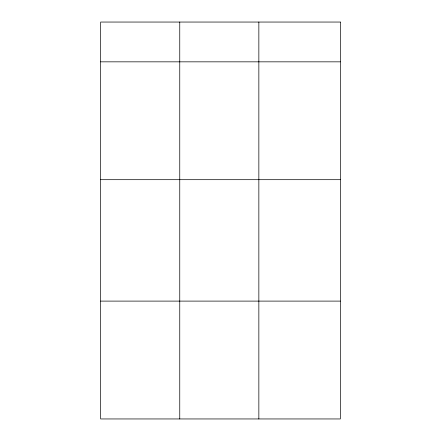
<?xml version="1.0" encoding="UTF-8"?>
<svg xmlns="http://www.w3.org/2000/svg" width="441" height="441" viewBox="0 0 441 441"><rect width="100%" height="100%" fill="white"/><g stroke="black" fill="none" stroke-linecap="round" stroke-linejoin="round"><path stroke-width="0.66" d="M100.664 61.839L340.336 61.839M100.664 179.685L340.336 179.685M100.664 301.104L340.336 301.104M258.85 22.05L258.85 418.95M179.757 22.05L179.757 418.95M340.336 22.05L100.664 22.05L100.664 418.95L340.336 418.95L340.336 22.05"/></g></svg>
